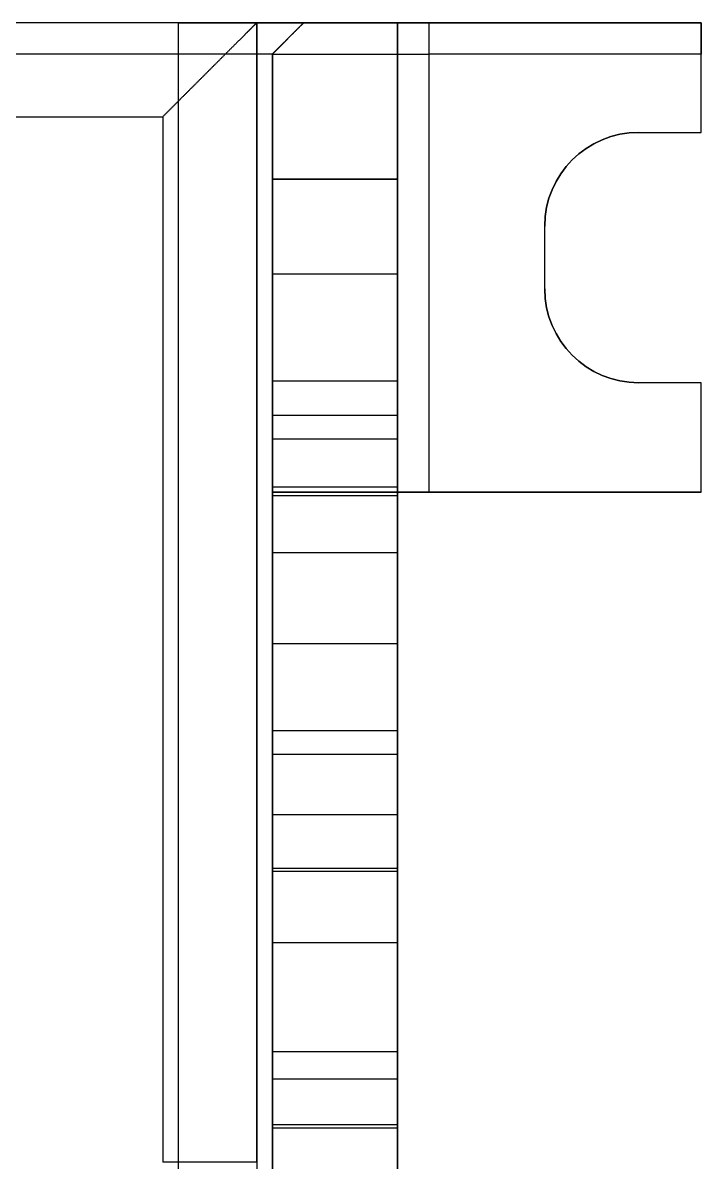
# Model space of a CAD drawing. Extents: x -4.83 to 4.83, y -5.56 to 3.84.
# Drawn here: x 2.663 to 4.83, y 0 to 3.64 of the extents above; entities that cross this region are included whole.
import ezdxf

# ---------------------------------------------------------------- set-up
doc = ezdxf.new("R2010")
doc.units = 0
doc.layers.get('0').update_dxf_attribs({"linetype": 'CONTINUOUS'})

# ---------------------------------------------------------------- blocks, each defined once
blk = doc.blocks.new('*U1')
at = {"color": 250, "extrusion": (0, -1e-16, -1)}
for p, q in [((3.41, 3.64), (2.3, 3.64)), ((3.41, 3.64), (3.41, -3.82)), ((3.41, 3.64, 1.62), (3.41, 0, 1.62)), ((3.86, 3.64, 1.62), (3.41, 3.64, 1.62)), ((3.86, 0, 1.62), (3.86, 3.64, 1.62))]:
    blk.add_line(p, q, dxfattribs=at)
at = {"color": 250, "extrusion": (0, 1, -1e-16)}
for p, q in [((3.41, 3.64), (2.3, 3.64)), ((3.41, 3.64, 3.18), (2.33, 3.64, 3.18)), ((3.41, 3.64, 3.18), (3.41, 3.64, 2.22)), ((3.41, 3.64, 2.22), (3.86, 3.64, 2.22)), ((3.86, 3.64, 1.62), (3.41, 3.64, 1.62)), ((3.41, 3.64, 1.62), (3.41, 3.64)), ((3.86, 3.64, 2.22), (3.86, 3.64, 1.62))]:
    blk.add_line(p, q, dxfattribs=at)
at = {"color": 250}
for p, q in [((3.41, 3.64, 3.18), (2.33, 3.64, 3.18)), ((3.41, 0, 2.22), (3.41, 3.64, 2.22)), ((3.41, 3.64, 2.22), (3.86, 3.64, 2.22)), ((3.41, 0, 3.18), (3.41, 3.64, 3.18)), ((3.86, 0, 2.22), (3.86, 3.64, 2.22)), ((2.33, 3.34, 3.48), (3.11, 3.34, 3.48)), ((2.33, 3.34, 3.48), (3.11, 3.34, 3.48)), ((3.11, 3.34, 3.48), (3.11, 0, 3.48)), ((3.11, 3.34, 3.48), (3.11, 0, 3.48))]:
    blk.add_line(p, q, dxfattribs=at)
at = {"color": 250, "extrusion": (1, 0, 0)}
for p, q in [((3.41, 3.64, 3.18), (3.41, 3.64, 2.22)), ((3.41, 0, 3.18), (3.41, 3.64, 3.18)), ((3.41, 0, 2.22), (3.41, 3.64, 2.22)), ((3.41, 3.64), (3.41, -3.82)), ((3.41, 3.64, 1.62), (3.41, 3.64)), ((3.41, 3.64, 1.62), (3.41, 0, 1.62)), ((3.86, 0, 2.22), (3.86, 3.64, 2.22)), ((3.86, 0, 1.62), (3.86, 3.64, 1.62)), ((3.86, 3.64, 2.22), (3.86, 3.64, 1.62))]:
    blk.add_line(p, q, dxfattribs=at)
at = {"color": 250}
blk.add_polyline3d([(3.41, 3.64, 3.18), (3.41, 3.64, 3.1822), (3.41, 3.64, 3.1845), (3.4099, 3.6399, 3.1867), (3.4099, 3.6399, 3.189), (3.4098, 3.6398, 3.1912), (3.4097, 3.6397, 3.1935), (3.4096, 3.6396, 3.1957), (3.4094, 3.6395, 3.1979), (3.4093, 3.6393, 3.2002), (3.4091, 3.6391, 3.2024), (3.4089, 3.639, 3.2046), (3.4087, 3.6388, 3.2069), (3.4085, 3.6385, 3.2091), (3.4083, 3.6383, 3.2113), (3.4081, 3.6381, 3.2135), (3.4078, 3.6378, 3.2157), (3.4075, 3.6375, 3.2179), (3.4072, 3.6372, 3.2201), (3.4069, 3.6369, 3.2223), (3.4066, 3.6366, 3.2245), (3.4062, 3.6363, 3.2267), (3.4059, 3.6359, 3.2289), (3.4055, 3.6355, 3.2311), (3.4051, 3.6351, 3.2332), (3.4047, 3.6347, 3.2354), (3.4043, 3.6343, 3.2376), (3.4039, 3.6339, 3.2397), (3.4034, 3.6334, 3.2419), (3.403, 3.633, 3.244), (3.4025, 3.6325, 3.2462), (3.402, 3.632, 3.2483), (3.4015, 3.6315, 3.2504), (3.401, 3.631, 3.2526), (3.4004, 3.6304, 3.2547), (3.3999, 3.6299, 3.2568), (3.3993, 3.6293, 3.2589), (3.3987, 3.6288, 3.261), (3.3981, 3.6282, 3.2631), (3.3975, 3.6275, 3.2652), (3.3969, 3.6269, 3.2672), (3.3963, 3.6263, 3.2693), (3.3956, 3.6257, 3.2713), (3.395, 3.625, 3.2734), (3.3943, 3.6243, 3.2754), (3.3936, 3.6236, 3.2775), (3.3929, 3.6229, 3.2795), (3.3922, 3.6222, 3.2815), (3.3915, 3.6215, 3.2835), (3.3908, 3.6208, 3.2855), (3.39, 3.62, 3.2875), (3.3893, 3.6193, 3.2895), (3.3885, 3.6185, 3.2915), (3.3877, 3.6177, 3.2934), (3.3869, 3.6169, 3.2954), (3.3861, 3.6161, 3.2973), (3.3853, 3.6153, 3.2992), (3.3844, 3.6144, 3.3011), (3.3836, 3.6136, 3.303), (3.3827, 3.6127, 3.3049), (3.3819, 3.6119, 3.3068), (3.381, 3.611, 3.3087), (3.3801, 3.6101, 3.3106), (3.3792, 3.6092, 3.3124), (3.3783, 3.6083, 3.3142), (3.3774, 3.6074, 3.3161), (3.3764, 3.6064, 3.3179), (3.3755, 3.6055, 3.3197), (3.3745, 3.6045, 3.3215), (3.3736, 3.6036, 3.3233), (3.3726, 3.6026, 3.3251), (3.3716, 3.6016, 3.3268), (3.3706, 3.6006, 3.3286), (3.3696, 3.5996, 3.3303), (3.3686, 3.5986, 3.3321), (3.3676, 3.5976, 3.3338), (3.3666, 3.5966, 3.3355), (3.3655, 3.5955, 3.3372), (3.3645, 3.5945, 3.3389), (3.3634, 3.5934, 3.3405), (3.3624, 3.5924, 3.3422), (3.3613, 3.5913, 3.3439), (3.3602, 3.5902, 3.3455), (3.3591, 3.5891, 3.3472), (3.358, 3.588, 3.3488), (3.3569, 3.5869, 3.3504), (3.3558, 3.5858, 3.352), (3.3547, 3.5847, 3.3536), (3.3536, 3.5836, 3.3552), (3.3524, 3.5824, 3.3567), (3.3513, 3.5813, 3.3583), (3.3501, 3.5801, 3.3598), (3.349, 3.579, 3.3614), (3.3478, 3.5778, 3.3629), (3.3466, 3.5766, 3.3644), (3.3455, 3.5755, 3.3659), (3.3443, 3.5743, 3.3674), (3.3431, 3.5731, 3.3689), (3.3419, 3.5719, 3.3704), (3.3407, 3.5707, 3.3718), (3.3395, 3.5695, 3.3733), (3.3382, 3.5682, 3.3747), (3.337, 3.567, 3.3761), (3.3358, 3.5658, 3.3776), (3.3345, 3.5645, 3.379), (3.3333, 3.5633, 3.3804), (3.332, 3.562, 3.3817), (3.3308, 3.5608, 3.3831), (3.3295, 3.5595, 3.3845), (3.3282, 3.5582, 3.3859), (3.327, 3.557, 3.3872), (3.3257, 3.5557, 3.3885), (3.3244, 3.5544, 3.3899), (3.3231, 3.5531, 3.3912), (3.3218, 3.5518, 3.3925), (3.3205, 3.5505, 3.3938), (3.3192, 3.5492, 3.395), (3.3179, 3.5479, 3.3963), (3.3166, 3.5466, 3.3976), (3.3152, 3.5452, 3.3988), (3.3139, 3.5439, 3.4), (3.3126, 3.5426, 3.4013), (3.3112, 3.5412, 3.4025), (3.3099, 3.5399, 3.4037), (3.3085, 3.5385, 3.4049), (3.3072, 3.5372, 3.4061), (3.3058, 3.5358, 3.4073), (3.3045, 3.5345, 3.4084), (3.3031, 3.5331, 3.4096), (3.3018, 3.5318, 3.4107), (3.3004, 3.5304, 3.4119), (3.299, 3.529, 3.413), (3.2976, 3.5276, 3.4141), (3.2962, 3.5262, 3.4152), (3.2949, 3.5249, 3.4163), (3.2935, 3.5235, 3.4174), (3.2921, 3.5221, 3.4184), (3.2907, 3.5207, 3.4195), (3.2893, 3.5193, 3.4206), (3.2879, 3.5179, 3.4216), (3.2865, 3.5165, 3.4226), (3.2851, 3.5151, 3.4237), (3.2836, 3.5136, 3.4247), (3.2822, 3.5122, 3.4257), (3.2808, 3.5108, 3.4267), (3.2794, 3.5094, 3.4277), (3.278, 3.508, 3.4287), (3.2765, 3.5065, 3.4296), (3.2751, 3.5051, 3.4306), (3.2736, 3.5036, 3.4315), (3.2722, 3.5022, 3.4325), (3.2708, 3.5008, 3.4334), (3.2693, 3.4993, 3.4343), (3.2679, 3.4979, 3.4352), (3.2664, 3.4964, 3.4361), (3.265, 3.495, 3.437), (3.2635, 3.4935, 3.4379), (3.262, 3.492, 3.4388), (3.2606, 3.4906, 3.4396), (3.2591, 3.4891, 3.4405), (3.2576, 3.4876, 3.4413), (3.2562, 3.4862, 3.4421), (3.2547, 3.4847, 3.443), (3.2532, 3.4832, 3.4438), (3.2517, 3.4817, 3.4446), (3.2503, 3.4803, 3.4454), (3.2488, 3.4788, 3.4462), (3.2473, 3.4773, 3.4469), (3.2458, 3.4758, 3.4477), (3.2443, 3.4743, 3.4485), (3.2428, 3.4728, 3.4492), (3.2413, 3.4713, 3.4499), (3.2398, 3.4698, 3.4507), (3.2383, 3.4683, 3.4514), (3.2368, 3.4668, 3.4521), (3.2353, 3.4653, 3.4528), (3.2338, 3.4638, 3.4535), (3.2323, 3.4623, 3.4542), (3.2308, 3.4607, 3.4548), (3.2292, 3.4592, 3.4555), (3.2277, 3.4577, 3.4562), (3.2262, 3.4562, 3.4568), (3.2247, 3.4547, 3.4574), (3.2231, 3.4531, 3.4581), (3.2216, 3.4516, 3.4587), (3.2201, 3.4501, 3.4593), (3.2186, 3.4486, 3.4599), (3.217, 3.447, 3.4605), (3.2155, 3.4455, 3.4611), (3.214, 3.444, 3.4616), (3.2124, 3.4424, 3.4622), (3.2109, 3.4409, 3.4628), (3.2093, 3.4393, 3.4633), (3.2078, 3.4378, 3.4638), (3.2062, 3.4362, 3.4644), (3.2047, 3.4347, 3.4649), (3.2031, 3.4331, 3.4654), (3.2016, 3.4316, 3.4659), (3.2001, 3.43, 3.4664), (3.1985, 3.4285, 3.4669), (3.1969, 3.4269, 3.4673), (3.1954, 3.4254, 3.4678), (3.1938, 3.4238, 3.4682), (3.1923, 3.4223, 3.4687), (3.1907, 3.4207, 3.4691), (3.1891, 3.4191, 3.4696), (3.1876, 3.4176, 3.47), (3.186, 3.416, 3.4704), (3.1844, 3.4144, 3.4708), (3.1829, 3.4129, 3.4712), (3.1813, 3.4113, 3.4716), (3.1797, 3.4097, 3.4719), (3.1782, 3.4082, 3.4723), (3.1766, 3.4066, 3.4727), (3.175, 3.405, 3.473), (3.1734, 3.4034, 3.4734), (3.1719, 3.4019, 3.4737), (3.1703, 3.4003, 3.474), (3.1687, 3.3987, 3.4743), (3.1671, 3.3971, 3.4746), (3.1656, 3.3956, 3.4749), (3.164, 3.394, 3.4752), (3.1624, 3.3924, 3.4755), (3.1608, 3.3908, 3.4758), (3.1592, 3.3892, 3.476), (3.1576, 3.3876, 3.4763), (3.1561, 3.3861, 3.4765), (3.1545, 3.3845, 3.4768), (3.1529, 3.3829, 3.477), (3.1513, 3.3813, 3.4772), (3.1497, 3.3797, 3.4774), (3.1481, 3.3781, 3.4776), (3.1466, 3.3765, 3.4778), (3.145, 3.375, 3.478), (3.1434, 3.3734, 3.4782), (3.1418, 3.3718, 3.4784), (3.1402, 3.3702, 3.4785), (3.1386, 3.3686, 3.4787), (3.137, 3.367, 3.4788), (3.1354, 3.3654, 3.479), (3.1338, 3.3638, 3.4791), (3.1323, 3.3622, 3.4792), (3.1307, 3.3607, 3.4793), (3.1291, 3.3591, 3.4794), (3.1275, 3.3575, 3.4795), (3.1259, 3.3559, 3.4796), (3.1243, 3.3543, 3.4797), (3.1227, 3.3527, 3.4797), (3.1211, 3.3511, 3.4798), (3.1195, 3.3495, 3.4798), (3.1179, 3.3479, 3.4799), (3.1164, 3.3464, 3.4799), (3.1148, 3.3448, 3.48), (3.1132, 3.3432, 3.48), (3.1116, 3.3416, 3.48), (3.11, 3.34, 3.48)], dxfattribs=at)
blk.add_polyline3d([(3.41, 3.64, 3.18), (3.41, 3.64, 3.1822), (3.41, 3.64, 3.1845), (3.4099, 3.6399, 3.1867), (3.4099, 3.6399, 3.189), (3.4098, 3.6398, 3.1912), (3.4097, 3.6397, 3.1935), (3.4096, 3.6396, 3.1957), (3.4094, 3.6395, 3.1979), (3.4093, 3.6393, 3.2002), (3.4091, 3.6391, 3.2024), (3.4089, 3.639, 3.2046), (3.4087, 3.6388, 3.2069), (3.4085, 3.6385, 3.2091), (3.4083, 3.6383, 3.2113), (3.4081, 3.6381, 3.2135), (3.4078, 3.6378, 3.2157), (3.4075, 3.6375, 3.2179), (3.4072, 3.6372, 3.2201), (3.4069, 3.6369, 3.2223), (3.4066, 3.6366, 3.2245), (3.4062, 3.6363, 3.2267), (3.4059, 3.6359, 3.2289), (3.4055, 3.6355, 3.2311), (3.4051, 3.6351, 3.2332), (3.4047, 3.6347, 3.2354), (3.4043, 3.6343, 3.2376), (3.4039, 3.6339, 3.2397), (3.4034, 3.6334, 3.2419), (3.403, 3.633, 3.244), (3.4025, 3.6325, 3.2462), (3.402, 3.632, 3.2483), (3.4015, 3.6315, 3.2504), (3.401, 3.631, 3.2526), (3.4004, 3.6304, 3.2547), (3.3999, 3.6299, 3.2568), (3.3993, 3.6293, 3.2589), (3.3987, 3.6288, 3.261), (3.3981, 3.6282, 3.2631), (3.3975, 3.6275, 3.2652), (3.3969, 3.6269, 3.2672), (3.3963, 3.6263, 3.2693), (3.3956, 3.6257, 3.2713), (3.395, 3.625, 3.2734), (3.3943, 3.6243, 3.2754), (3.3936, 3.6236, 3.2775), (3.3929, 3.6229, 3.2795), (3.3922, 3.6222, 3.2815), (3.3915, 3.6215, 3.2835), (3.3908, 3.6208, 3.2855), (3.39, 3.62, 3.2875), (3.3893, 3.6193, 3.2895), (3.3885, 3.6185, 3.2915), (3.3877, 3.6177, 3.2934), (3.3869, 3.6169, 3.2954), (3.3861, 3.6161, 3.2973), (3.3853, 3.6153, 3.2992), (3.3844, 3.6144, 3.3011), (3.3836, 3.6136, 3.303), (3.3827, 3.6127, 3.3049), (3.3819, 3.6119, 3.3068), (3.381, 3.611, 3.3087), (3.3801, 3.6101, 3.3106), (3.3792, 3.6092, 3.3124), (3.3783, 3.6083, 3.3142), (3.3774, 3.6074, 3.3161), (3.3764, 3.6064, 3.3179), (3.3755, 3.6055, 3.3197), (3.3745, 3.6045, 3.3215), (3.3736, 3.6036, 3.3233), (3.3726, 3.6026, 3.3251), (3.3716, 3.6016, 3.3268), (3.3706, 3.6006, 3.3286), (3.3696, 3.5996, 3.3303), (3.3686, 3.5986, 3.3321), (3.3676, 3.5976, 3.3338), (3.3666, 3.5966, 3.3355), (3.3655, 3.5955, 3.3372), (3.3645, 3.5945, 3.3389), (3.3634, 3.5934, 3.3405), (3.3624, 3.5924, 3.3422), (3.3613, 3.5913, 3.3439), (3.3602, 3.5902, 3.3455), (3.3591, 3.5891, 3.3472), (3.358, 3.588, 3.3488), (3.3569, 3.5869, 3.3504), (3.3558, 3.5858, 3.352), (3.3547, 3.5847, 3.3536), (3.3536, 3.5836, 3.3552), (3.3524, 3.5824, 3.3567), (3.3513, 3.5813, 3.3583), (3.3501, 3.5801, 3.3598), (3.349, 3.579, 3.3614), (3.3478, 3.5778, 3.3629), (3.3466, 3.5766, 3.3644), (3.3455, 3.5755, 3.3659), (3.3443, 3.5743, 3.3674), (3.3431, 3.5731, 3.3689), (3.3419, 3.5719, 3.3704), (3.3407, 3.5707, 3.3718), (3.3395, 3.5695, 3.3733), (3.3382, 3.5682, 3.3747), (3.337, 3.567, 3.3761), (3.3358, 3.5658, 3.3776), (3.3345, 3.5645, 3.379), (3.3333, 3.5633, 3.3804), (3.332, 3.562, 3.3817), (3.3308, 3.5608, 3.3831), (3.3295, 3.5595, 3.3845), (3.3282, 3.5582, 3.3859), (3.327, 3.557, 3.3872), (3.3257, 3.5557, 3.3885), (3.3244, 3.5544, 3.3899), (3.3231, 3.5531, 3.3912), (3.3218, 3.5518, 3.3925), (3.3205, 3.5505, 3.3938), (3.3192, 3.5492, 3.395), (3.3179, 3.5479, 3.3963), (3.3166, 3.5466, 3.3976), (3.3152, 3.5452, 3.3988), (3.3139, 3.5439, 3.4), (3.3126, 3.5426, 3.4013), (3.3112, 3.5412, 3.4025), (3.3099, 3.5399, 3.4037), (3.3085, 3.5385, 3.4049), (3.3072, 3.5372, 3.4061), (3.3058, 3.5358, 3.4073), (3.3045, 3.5345, 3.4084), (3.3031, 3.5331, 3.4096), (3.3018, 3.5318, 3.4107), (3.3004, 3.5304, 3.4119), (3.299, 3.529, 3.413), (3.2976, 3.5276, 3.4141), (3.2962, 3.5262, 3.4152), (3.2949, 3.5249, 3.4163), (3.2935, 3.5235, 3.4174), (3.2921, 3.5221, 3.4184), (3.2907, 3.5207, 3.4195), (3.2893, 3.5193, 3.4206), (3.2879, 3.5179, 3.4216), (3.2865, 3.5165, 3.4226), (3.2851, 3.5151, 3.4237), (3.2836, 3.5136, 3.4247), (3.2822, 3.5122, 3.4257), (3.2808, 3.5108, 3.4267), (3.2794, 3.5094, 3.4277), (3.278, 3.508, 3.4287), (3.2765, 3.5065, 3.4296), (3.2751, 3.5051, 3.4306), (3.2736, 3.5036, 3.4315), (3.2722, 3.5022, 3.4325), (3.2708, 3.5008, 3.4334), (3.2693, 3.4993, 3.4343), (3.2679, 3.4979, 3.4352), (3.2664, 3.4964, 3.4361), (3.265, 3.495, 3.437), (3.2635, 3.4935, 3.4379), (3.262, 3.492, 3.4388), (3.2606, 3.4906, 3.4396), (3.2591, 3.4891, 3.4405), (3.2576, 3.4876, 3.4413), (3.2562, 3.4862, 3.4421), (3.2547, 3.4847, 3.443), (3.2532, 3.4832, 3.4438), (3.2517, 3.4817, 3.4446), (3.2503, 3.4803, 3.4454), (3.2488, 3.4788, 3.4462), (3.2473, 3.4773, 3.4469), (3.2458, 3.4758, 3.4477), (3.2443, 3.4743, 3.4485), (3.2428, 3.4728, 3.4492), (3.2413, 3.4713, 3.4499), (3.2398, 3.4698, 3.4507), (3.2383, 3.4683, 3.4514), (3.2368, 3.4668, 3.4521), (3.2353, 3.4653, 3.4528), (3.2338, 3.4638, 3.4535), (3.2323, 3.4623, 3.4542), (3.2308, 3.4607, 3.4548), (3.2292, 3.4592, 3.4555), (3.2277, 3.4577, 3.4562), (3.2262, 3.4562, 3.4568), (3.2247, 3.4547, 3.4574), (3.2231, 3.4531, 3.4581), (3.2216, 3.4516, 3.4587), (3.2201, 3.4501, 3.4593), (3.2186, 3.4486, 3.4599), (3.217, 3.447, 3.4605), (3.2155, 3.4455, 3.4611), (3.214, 3.444, 3.4616), (3.2124, 3.4424, 3.4622), (3.2109, 3.4409, 3.4628), (3.2093, 3.4393, 3.4633), (3.2078, 3.4378, 3.4638), (3.2062, 3.4362, 3.4644), (3.2047, 3.4347, 3.4649), (3.2031, 3.4331, 3.4654), (3.2016, 3.4316, 3.4659), (3.2001, 3.43, 3.4664), (3.1985, 3.4285, 3.4669), (3.1969, 3.4269, 3.4673), (3.1954, 3.4254, 3.4678), (3.1938, 3.4238, 3.4682), (3.1923, 3.4223, 3.4687), (3.1907, 3.4207, 3.4691), (3.1891, 3.4191, 3.4696), (3.1876, 3.4176, 3.47), (3.186, 3.416, 3.4704), (3.1844, 3.4144, 3.4708), (3.1829, 3.4129, 3.4712), (3.1813, 3.4113, 3.4716), (3.1797, 3.4097, 3.4719), (3.1782, 3.4082, 3.4723), (3.1766, 3.4066, 3.4727), (3.175, 3.405, 3.473), (3.1734, 3.4034, 3.4734), (3.1719, 3.4019, 3.4737), (3.1703, 3.4003, 3.474), (3.1687, 3.3987, 3.4743), (3.1671, 3.3971, 3.4746), (3.1656, 3.3956, 3.4749), (3.164, 3.394, 3.4752), (3.1624, 3.3924, 3.4755), (3.1608, 3.3908, 3.4758), (3.1592, 3.3892, 3.476), (3.1576, 3.3876, 3.4763), (3.1561, 3.3861, 3.4765), (3.1545, 3.3845, 3.4768), (3.1529, 3.3829, 3.477), (3.1513, 3.3813, 3.4772), (3.1497, 3.3797, 3.4774), (3.1481, 3.3781, 3.4776), (3.1466, 3.3765, 3.4778), (3.145, 3.375, 3.478), (3.1434, 3.3734, 3.4782), (3.1418, 3.3718, 3.4784), (3.1402, 3.3702, 3.4785), (3.1386, 3.3686, 3.4787), (3.137, 3.367, 3.4788), (3.1354, 3.3654, 3.479), (3.1338, 3.3638, 3.4791), (3.1323, 3.3622, 3.4792), (3.1307, 3.3607, 3.4793), (3.1291, 3.3591, 3.4794), (3.1275, 3.3575, 3.4795), (3.1259, 3.3559, 3.4796), (3.1243, 3.3543, 3.4797), (3.1227, 3.3527, 3.4797), (3.1211, 3.3511, 3.4798), (3.1195, 3.3495, 3.4798), (3.1179, 3.3479, 3.4799), (3.1164, 3.3464, 3.4799), (3.1148, 3.3448, 3.48), (3.1132, 3.3432, 3.48), (3.1116, 3.3416, 3.48), (3.11, 3.34, 3.48)], dxfattribs=at)
at = {"color": 250, "extrusion": (0, -1, 1e-16)}
blk.add_arc((3.11, 3.18), 0.3, 360, 90, dxfattribs=at)
blk.add_arc((3.11, 3.18), 0.3, 360, 90, dxfattribs=at)
blk = doc.blocks.new('*U3')
at = {"color": 255}
for p, q in [((3.46, 3.54, 3.2), (3.56, 3.64, 3.2)), ((3.16, 3.64, 3.9), (2.4, 3.64, 3.9)), ((3.16, -5.56, 3.9), (3.16, 3.64, 3.9)), ((3.16, 3.54, 3.5), (3.16, 3.64, 3.6)), ((3.16, -5.56, 3.9), (3.16, 3.64, 3.9)), ((3.56, 3.64, 0.44), (3.46, 3.54, 0.44)), ((3.56, 3.64, 2.75), (3.86, 3.64, 2.75)), ((3.86, 3.64, 1.12), (3.56, 3.64, 1.12)), ((3.86, -5.56, 3.2), (3.86, 3.64, 3.2)), ((3.86, 2.14, 0.44), (3.86, 3.64, 0.44)), ((3.96, 3.64, 0.04), (3.96, 3.54, -0.06)), ((3.96, 3.64, 0.34), (3.96, 2.14, 0.34)), ((3.96, 3.64, 0.34), (4.83, 3.64, 0.34)), ((3.96, 3.64, 0.34), (3.96, 2.14, 0.34)), ((4.83, 3.29, 0.34), (4.83, 3.64, 0.34)), ((3.16, -5.46, 3.5), (3.16, 3.54, 3.5)), ((3.46, -5.46, 3.2), (3.46, 3.54, 3.2)), ((3.46, 2.14, 0.44), (3.46, 3.54, 0.44)), ((3.96, 3.54, -0.06), (3.96, 2.14, -0.06)), ((4.63, 3.29, 0.34), (4.83, 3.29, 0.34)), ((4.63, 3.29, -0.06), (4.63, 3.29, 0.34)), ((3.86, 3.14, 2.25), (3.46, 3.14, 2.25)), ((3.46, 3.14, 1.62), (3.86, 3.14, 1.62)), ((3.46, 3.14, 1.62), (3.46, 0.12, 1.62)), ((3.46, 3.14, 1.62), (3.86, 3.14, 1.62)), ((3.86, 3.14, 1.62), (3.86, 0.12, 1.62)), ((4.33, 2.79, 0.34), (4.33, 2.99, 0.34)), ((4.33, 2.99, -0.06), (4.33, 2.99, 0.34)), ((3.46, 2.8381, 2.25), (3.86, 2.8381, 2.25)), ((4.33, 2.79, -0.06), (4.33, 2.79, 0.34)), ((3.46, 2.496, 2.1897), (3.86, 2.496, 2.1897)), ((4.83, 2.49, 0.34), (4.63, 2.49, 0.34)), ((4.63, 2.49, -0.06), (4.63, 2.49, 0.34)), ((4.83, 2.14, 0.34), (4.83, 2.49, 0.34)), ((3.46, 2.3867, 2.1499), (3.86, 2.3867, 2.1499)), ((3.86, 2.3098, 2.1254), (3.46, 2.3098, 2.1254)), ((3.86, 2.3098, 2.1254), (3.46, 2.3098, 2.1254)), ((3.46, 2.1572, 2.3987), (3.86, 2.1572, 2.3987)), ((3.86, 2.14, 0.44), (3.46, 2.14, 0.44)), ((3.86, 2.129, 2.3213), (3.46, 2.129, 2.3213)), ((3.96, 2.14, 0.34), (4.83, 2.14, 0.34)), ((3.46, 1.9475, 2.5833), (3.86, 1.9475, 2.5833)), ((3.46, 1.6571, 0.5309), (3.86, 1.6571, 0.5309)), ((3.46, 1.6571, 0.5309), (3.86, 1.6571, 0.5309)), ((3.86, 1.3777, 0.34), (3.46, 1.3777, 0.34)), ((3.46, 1.3032, 2.2509), (3.86, 1.3032, 2.2509)), ((3.86, 1.1098, 2.1754), (3.46, 1.1098, 2.1754)), ((3.86, 1.1098, 2.1754), (3.46, 1.1098, 2.1754)), ((3.46, 0.939, 2.3987), (3.86, 0.939, 2.3987)), ((3.86, 0.929, 2.3713), (3.46, 0.929, 2.3713)), ((3.46, 0.7016, 2.5649), (3.86, 0.7016, 2.5649)), ((3.46, 0.3537, 2.273), (3.86, 0.3537, 2.273)), ((3.86, 0.2652, 2.2381), (3.46, 0.2652, 2.2381)), ((3.46, 0.12, 1.62), (3.86, 0.12, 1.62)), ((3.46, 0.12, 1.62), (3.86, 0.12, 1.62)), ((3.46, 0.1095, 2.2299), (3.86, 0.1095, 2.2299))]:
    blk.add_line(p, q, dxfattribs=at)
at = {"color": 255, "extrusion": (-0.707107, 0.707107, 0)}
for p, q in [((3.46, 3.54, 3.2), (3.56, 3.64, 3.2)), ((3.56, 3.64, 3.2), (3.56, 3.64, 2.75)), ((3.56, 3.64, 0.44), (3.46, 3.54, 0.44)), ((3.56, 3.64, 1.12), (3.56, 3.64, 0.44)), ((3.46, 3.54, 2.45), (3.46, 3.54, 3.2)), ((3.46, 3.54, 0.44), (3.46, 3.54, 1.42))]:
    blk.add_line(p, q, dxfattribs=at)
at = {"color": 255, "extrusion": (0, 1, -1e-16)}
for p, q in [((3.56, 3.64, 3.2), (3.56, 3.64, 2.75)), ((3.16, 3.64, 3.6), (2.4, 3.64, 3.6)), ((3.16, 3.64, 3.9), (2.4, 3.64, 3.9)), ((3.56, 3.64, 2.75), (3.86, 3.64, 2.75)), ((3.56, 3.64, 1.12), (3.56, 3.64, 0.44)), ((3.86, 3.64, 1.12), (3.56, 3.64, 1.12)), ((3.86, 3.64, 2.75), (3.86, 3.64, 3.2)), ((3.86, 3.64, 0.44), (3.86, 3.64, 1.12)), ((3.96, 3.64, 0.34), (4.83, 3.64, 0.34)), ((4.83, 3.64, 0.04), (3.96, 3.64, 0.04)), ((4.83, 3.64, 0.34), (4.83, 3.64, 0.04)), ((4.83, 2.49, -0.06), (4.63, 2.49, -0.06)), ((4.63, 2.49, -0.06), (4.63, 2.49, 0.34)), ((4.83, 2.49, 0.34), (4.63, 2.49, 0.34)), ((4.83, 2.49, 0.34), (4.83, 2.49, -0.06))]:
    blk.add_line(p, q, dxfattribs=at)
at = {"color": 255, "extrusion": (0, 0.707107, -0.707107)}
for p, q in [((3.16, 3.64, 3.6), (2.4, 3.64, 3.6)), ((3.16, 3.54, 3.5), (3.16, 3.64, 3.6)), ((3.96, 3.64, 0.04), (3.96, 3.54, -0.06)), ((4.83, 3.64, 0.04), (3.96, 3.64, 0.04)), ((4.83, 3.64, 0.04), (4.83, 3.54, -0.06)), ((3.16, 3.54, 3.5), (2.4, 3.54, 3.5)), ((4.83, 3.54, -0.06), (3.96, 3.54, -0.06))]:
    blk.add_line(p, q, dxfattribs=at)
at = {"color": 255, "extrusion": (1, 0, 0)}
for p, q in [((3.86, 2.14, 0.44), (3.86, 3.64, 0.44)), ((3.86, 3.64, 0.44), (3.86, 3.64, 1.12)), ((3.86, 3.64, 2.75), (3.86, 3.64, 3.2)), ((3.86, -5.56, 3.2), (3.86, 3.64, 3.2)), ((4.83, 3.64, 0.34), (4.83, 3.64, 0.04)), ((4.83, 3.29, 0.34), (4.83, 3.64, 0.34)), ((4.83, 3.64, 0.04), (4.83, 3.54, -0.06)), ((4.83, 3.29, -0.06), (4.83, 3.54, -0.06)), ((4.83, 3.29, -0.06), (4.83, 3.29, 0.34)), ((3.86, 3.14, 1.62), (3.86, 0.12, 1.62)), ((3.86, 2.8381, 2.25), (3.86, 3.14, 2.25)), ((4.33, 2.79, -0.06), (4.33, 2.99, -0.06)), ((4.33, 2.99, -0.06), (4.33, 2.99, 0.34)), ((4.33, 2.79, 0.34), (4.33, 2.99, 0.34)), ((4.33, 2.79, -0.06), (4.33, 2.79, 0.34)), ((3.86, 2.3867, 2.1499), (3.86, 2.496, 2.1897)), ((4.83, 2.14, -0.06), (4.83, 2.49, -0.06)), ((4.83, 2.49, 0.34), (4.83, 2.49, -0.06)), ((4.83, 2.14, 0.34), (4.83, 2.49, 0.34)), ((3.86, 2.1572, 2.3987), (3.86, 2.129, 2.3213)), ((4.83, 2.14, 0.34), (4.83, 2.14, -0.06)), ((3.86, 1.3032, 2.2509), (3.86, 1.9475, 2.5833)), ((3.86, 1.3777, 0.34), (3.86, -1.0777, 0.34)), ((3.86, 0.939, 2.3987), (3.86, 0.929, 2.3713)), ((3.86, 0.3537, 2.273), (3.86, 0.7016, 2.5649)), ((3.86, 0.1095, 2.2299), (3.86, 0.2652, 2.2381))]:
    blk.add_line(p, q, dxfattribs=at)
at = {"color": 255, "extrusion": (0, -1e-16, -1)}
for p, q in [((3.16, 3.54, 3.5), (2.4, 3.54, 3.5)), ((3.16, -5.46, 3.5), (3.16, 3.54, 3.5)), ((3.96, 3.54, -0.06), (3.96, 2.14, -0.06)), ((4.83, 3.54, -0.06), (3.96, 3.54, -0.06)), ((4.83, 3.29, -0.06), (4.83, 3.54, -0.06)), ((4.63, 3.29, -0.06), (4.83, 3.29, -0.06)), ((3.46, 2.8381, 2.25), (3.46, 3.14, 2.25)), ((3.86, 3.14, 2.25), (3.46, 3.14, 2.25)), ((3.86, 2.8381, 2.25), (3.86, 3.14, 2.25)), ((4.33, 2.79, -0.06), (4.33, 2.99, -0.06)), ((3.46, 2.8381, 2.25), (3.86, 2.8381, 2.25)), ((4.83, 2.49, -0.06), (4.63, 2.49, -0.06)), ((4.83, 2.14, -0.06), (4.83, 2.49, -0.06)), ((4.83, 2.14, -0.06), (3.96, 2.14, -0.06)), ((3.46, -1.0777, 0.34), (3.46, 1.3777, 0.34)), ((3.86, 1.3777, 0.34), (3.46, 1.3777, 0.34)), ((3.86, 1.3777, 0.34), (3.86, -1.0777, 0.34))]:
    blk.add_line(p, q, dxfattribs=at)
at = {"color": 255, "extrusion": (-1, 0, 0)}
for p, q in [((3.46, 3.54, 0.44), (3.46, 3.54, 1.42)), ((3.46, 2.14, 0.44), (3.46, 3.54, 0.44)), ((3.46, -5.46, 3.2), (3.46, 3.54, 3.2)), ((3.46, 3.54, 2.45), (3.46, 3.54, 3.2)), ((3.46, 2.8381, 2.25), (3.46, 3.14, 2.25)), ((3.46, 3.14, 1.62), (3.46, 0.12, 1.62)), ((3.46, 2.3867, 2.1499), (3.46, 2.496, 2.1897)), ((3.46, 2.1572, 2.3987), (3.46, 2.129, 2.3213)), ((3.46, 1.3032, 2.2509), (3.46, 1.9475, 2.5833)), ((3.46, -1.0777, 0.34), (3.46, 1.3777, 0.34)), ((3.46, 0.939, 2.3987), (3.46, 0.929, 2.3713)), ((3.46, 0.3537, 2.273), (3.46, 0.7016, 2.5649)), ((3.46, 0.1095, 2.2299), (3.46, 0.2652, 2.2381))]:
    blk.add_line(p, q, dxfattribs=at)
at = {"color": 255, "extrusion": (0, -1, 1e-16)}
for p, q in [((4.63, 3.29, 0.34), (4.83, 3.29, 0.34)), ((4.63, 3.29, -0.06), (4.63, 3.29, 0.34)), ((4.63, 3.29, -0.06), (4.83, 3.29, -0.06)), ((4.83, 3.29, -0.06), (4.83, 3.29, 0.34)), ((3.86, 2.14, 0.44), (3.46, 2.14, 0.44)), ((3.96, 2.14, 0.34), (4.83, 2.14, 0.34)), ((4.83, 2.14, -0.06), (3.96, 2.14, -0.06)), ((4.83, 2.14, 0.34), (4.83, 2.14, -0.06))]:
    blk.add_line(p, q, dxfattribs=at)
at = {"color": 255, "extrusion": (0, 0.34202, -0.939693)}
for p, q in [((3.46, 2.3867, 2.1499), (3.46, 2.496, 2.1897)), ((3.46, 2.496, 2.1897), (3.86, 2.496, 2.1897)), ((3.86, 2.3867, 2.1499), (3.86, 2.496, 2.1897)), ((3.46, 2.3867, 2.1499), (3.86, 2.3867, 2.1499))]:
    blk.add_line(p, q, dxfattribs=at)
at = {"color": 255, "extrusion": (0, -0.939693, 0.34202)}
for p, q in [((3.46, 2.1572, 2.3987), (3.46, 2.129, 2.3213)), ((3.46, 2.1572, 2.3987), (3.86, 2.1572, 2.3987)), ((3.86, 2.1572, 2.3987), (3.86, 2.129, 2.3213)), ((3.86, 2.129, 2.3213), (3.46, 2.129, 2.3213)), ((3.46, 0.939, 2.3987), (3.46, 0.929, 2.3713)), ((3.46, 0.939, 2.3987), (3.86, 0.939, 2.3987)), ((3.86, 0.929, 2.3713), (3.46, 0.929, 2.3713)), ((3.86, 0.939, 2.3987), (3.86, 0.929, 2.3713))]:
    blk.add_line(p, q, dxfattribs=at)
at = {"color": 255, "extrusion": (0, 0.458501, -0.888694)}
for p, q in [((3.46, 1.3032, 2.2509), (3.46, 1.9475, 2.5833)), ((3.46, 1.9475, 2.5833), (3.86, 1.9475, 2.5833)), ((3.86, 1.3032, 2.2509), (3.86, 1.9475, 2.5833)), ((3.46, 1.3032, 2.2509), (3.86, 1.3032, 2.2509))]:
    blk.add_line(p, q, dxfattribs=at)
at = {"color": 255, "extrusion": (0, 0.642788, -0.766044)}
for p, q in [((3.46, 0.3537, 2.273), (3.46, 0.7016, 2.5649)), ((3.46, 0.7016, 2.5649), (3.86, 0.7016, 2.5649)), ((3.86, 0.3537, 2.273), (3.86, 0.7016, 2.5649)), ((3.46, 0.3537, 2.273), (3.86, 0.3537, 2.273))]:
    blk.add_line(p, q, dxfattribs=at)
at = {"color": 255, "extrusion": (0, 0.052336, -0.99863)}
for p, q in [((3.86, 0.2652, 2.2381), (3.46, 0.2652, 2.2381)), ((3.46, 0.1095, 2.2299), (3.46, 0.2652, 2.2381)), ((3.86, 0.1095, 2.2299), (3.86, 0.2652, 2.2381)), ((3.46, 0.1095, 2.2299), (3.86, 0.1095, 2.2299))]:
    blk.add_line(p, q, dxfattribs=at)
at = {"color": 255}
for points in [[(3.46, 3.54, 2.45), (3.4615, 3.5415, 2.452), (3.463, 3.543, 2.454), (3.4644, 3.5444, 2.456), (3.4659, 3.5459, 2.458), (3.4674, 3.5474, 2.4601), (3.4688, 3.5488, 2.4621), (3.4702, 3.5502, 2.4642), (3.4717, 3.5517, 2.4662), (3.4731, 3.5531, 2.4683), (3.4745, 3.5545, 2.4704), (3.4759, 3.5559, 2.4724), (3.4773, 3.5573, 2.4745), (3.4787, 3.5587, 2.4766), (3.48, 3.56, 2.4787), (3.4814, 3.5614, 2.4809), (3.4827, 3.5627, 2.483), (3.4841, 3.5641, 2.4851), (3.4854, 3.5654, 2.4873), (3.4867, 3.5667, 2.4894), (3.488, 3.568, 2.4916), (3.4893, 3.5693, 2.4937), (3.4906, 3.5706, 2.4959), (3.4919, 3.5719, 2.4981), (3.4932, 3.5732, 2.5003), (3.4944, 3.5744, 2.5025), (3.4957, 3.5757, 2.5047), (3.4969, 3.5769, 2.5069), (3.4981, 3.5781, 2.5091), (3.4994, 3.5794, 2.5113), (3.5006, 3.5806, 2.5136), (3.5018, 3.5818, 2.5158), (3.5029, 3.5829, 2.518), (3.5041, 3.5841, 2.5203), (3.5053, 3.5853, 2.5226), (3.5064, 3.5864, 2.5248), (3.5076, 3.5876, 2.5271), (3.5087, 3.5887, 2.5294), (3.5098, 3.5898, 2.5317), (3.5109, 3.5909, 2.5339), (3.512, 3.592, 2.5362), (3.5131, 3.5931, 2.5386), (3.5142, 3.5942, 2.5409), (3.5152, 3.5952, 2.5432), (3.5163, 3.5963, 2.5455), (3.5173, 3.5973, 2.5478), (3.5183, 3.5983, 2.5502), (3.5194, 3.5993, 2.5525), (3.5204, 3.6004, 2.5549), (3.5213, 3.6013, 2.5572), (3.5223, 3.6023, 2.5596), (3.5233, 3.6033, 2.5619), (3.5242, 3.6042, 2.5643), (3.5252, 3.6052, 2.5667), (3.5261, 3.6061, 2.569), (3.527, 3.607, 2.5714), (3.5279, 3.6079, 2.5738), (3.5288, 3.6088, 2.5762), (3.5297, 3.6097, 2.5786), (3.5306, 3.6106, 2.581), (3.5314, 3.6114, 2.5834), (3.5323, 3.6123, 2.5858), (3.5331, 3.6131, 2.5882), (3.5339, 3.6139, 2.5907), (3.5347, 3.6147, 2.5931), (3.5355, 3.6155, 2.5955), (3.5363, 3.6163, 2.598), (3.5371, 3.6171, 2.6004), (3.5379, 3.6178, 2.6028), (3.5386, 3.6186, 2.6053), (3.5393, 3.6193, 2.6077), (3.54, 3.62, 2.6102), (3.5408, 3.6208, 2.6126), (3.5415, 3.6215, 2.6151), (3.5421, 3.6221, 2.6176), (3.5428, 3.6228, 2.62), (3.5435, 3.6235, 2.6225), (3.5441, 3.6241, 2.625), (3.5447, 3.6247, 2.6274), (3.5454, 3.6254, 2.6299), (3.546, 3.626, 2.6324), (3.5466, 3.6266, 2.6349), (3.5471, 3.6271, 2.6373), (3.5477, 3.6277, 2.6398), (3.5483, 3.6283, 2.6423), (3.5488, 3.6288, 2.6448), (3.5493, 3.6293, 2.6473), (3.5499, 3.6299, 2.6498), (3.5504, 3.6304, 2.6523), (3.5509, 3.6309, 2.6548), (3.5513, 3.6313, 2.6573), (3.5518, 3.6318, 2.6598), (3.5522, 3.6322, 2.6623), (3.5527, 3.6327, 2.6648), (3.5531, 3.6331, 2.6673), (3.5535, 3.6335, 2.6698), (3.5539, 3.6339, 2.6723), (3.5543, 3.6343, 2.6748), (3.5547, 3.6347, 2.6773), (3.5551, 3.6351, 2.6798), (3.5554, 3.6354, 2.6823), (3.5557, 3.6357, 2.6848), (3.5561, 3.6361, 2.6874), (3.5564, 3.6364, 2.6899), (3.5567, 3.6367, 2.6924), (3.557, 3.637, 2.6949), (3.5572, 3.6372, 2.6974), (3.5575, 3.6375, 2.6999), (3.5577, 3.6377, 2.7024), (3.558, 3.638, 2.7049), (3.5582, 3.6382, 2.7075), (3.5584, 3.6384, 2.71), (3.5586, 3.6386, 2.7125), (3.5588, 3.6388, 2.715), (3.5589, 3.6389, 2.7175), (3.5591, 3.6391, 2.72), (3.5592, 3.6392, 2.7225), (3.5594, 3.6394, 2.725), (3.5595, 3.6395, 2.7275), (3.5596, 3.6396, 2.73), (3.5597, 3.6397, 2.7325), (3.5598, 3.6398, 2.735), (3.5598, 3.6398, 2.7375), (3.5599, 3.6399, 2.74), (3.5599, 3.6399, 2.7425), (3.56, 3.64, 2.745), (3.56, 3.64, 2.7475), (3.56, 3.64, 2.75)], [(3.46, 3.54, 2.45), (3.4615, 3.5415, 2.452), (3.463, 3.543, 2.454), (3.4644, 3.5444, 2.456), (3.4659, 3.5459, 2.458), (3.4674, 3.5474, 2.4601), (3.4688, 3.5488, 2.4621), (3.4702, 3.5502, 2.4642), (3.4717, 3.5517, 2.4662), (3.4731, 3.5531, 2.4683), (3.4745, 3.5545, 2.4704), (3.4759, 3.5559, 2.4724), (3.4773, 3.5573, 2.4745), (3.4787, 3.5587, 2.4766), (3.48, 3.56, 2.4787), (3.4814, 3.5614, 2.4809), (3.4827, 3.5627, 2.483), (3.4841, 3.5641, 2.4851), (3.4854, 3.5654, 2.4873), (3.4867, 3.5667, 2.4894), (3.488, 3.568, 2.4916), (3.4893, 3.5693, 2.4937), (3.4906, 3.5706, 2.4959), (3.4919, 3.5719, 2.4981), (3.4932, 3.5732, 2.5003), (3.4944, 3.5744, 2.5025), (3.4957, 3.5757, 2.5047), (3.4969, 3.5769, 2.5069), (3.4981, 3.5781, 2.5091), (3.4994, 3.5794, 2.5113), (3.5006, 3.5806, 2.5136), (3.5018, 3.5818, 2.5158), (3.5029, 3.5829, 2.518), (3.5041, 3.5841, 2.5203), (3.5053, 3.5853, 2.5226), (3.5064, 3.5864, 2.5248), (3.5076, 3.5876, 2.5271), (3.5087, 3.5887, 2.5294), (3.5098, 3.5898, 2.5317), (3.5109, 3.5909, 2.5339), (3.512, 3.592, 2.5362), (3.5131, 3.5931, 2.5386), (3.5142, 3.5942, 2.5409), (3.5152, 3.5952, 2.5432), (3.5163, 3.5963, 2.5455), (3.5173, 3.5973, 2.5478), (3.5183, 3.5983, 2.5502), (3.5194, 3.5993, 2.5525), (3.5204, 3.6004, 2.5549), (3.5213, 3.6013, 2.5572), (3.5223, 3.6023, 2.5596), (3.5233, 3.6033, 2.5619), (3.5242, 3.6042, 2.5643), (3.5252, 3.6052, 2.5667), (3.5261, 3.6061, 2.569), (3.527, 3.607, 2.5714), (3.5279, 3.6079, 2.5738), (3.5288, 3.6088, 2.5762), (3.5297, 3.6097, 2.5786), (3.5306, 3.6106, 2.581), (3.5314, 3.6114, 2.5834), (3.5323, 3.6123, 2.5858), (3.5331, 3.6131, 2.5882), (3.5339, 3.6139, 2.5907), (3.5347, 3.6147, 2.5931), (3.5355, 3.6155, 2.5955), (3.5363, 3.6163, 2.598), (3.5371, 3.6171, 2.6004), (3.5379, 3.6178, 2.6028), (3.5386, 3.6186, 2.6053), (3.5393, 3.6193, 2.6077), (3.54, 3.62, 2.6102), (3.5408, 3.6208, 2.6126), (3.5415, 3.6215, 2.6151), (3.5421, 3.6221, 2.6176), (3.5428, 3.6228, 2.62), (3.5435, 3.6235, 2.6225), (3.5441, 3.6241, 2.625), (3.5447, 3.6247, 2.6274), (3.5454, 3.6254, 2.6299), (3.546, 3.626, 2.6324), (3.5466, 3.6266, 2.6349), (3.5471, 3.6271, 2.6373), (3.5477, 3.6277, 2.6398), (3.5483, 3.6283, 2.6423), (3.5488, 3.6288, 2.6448), (3.5493, 3.6293, 2.6473), (3.5499, 3.6299, 2.6498), (3.5504, 3.6304, 2.6523), (3.5509, 3.6309, 2.6548), (3.5513, 3.6313, 2.6573), (3.5518, 3.6318, 2.6598), (3.5522, 3.6322, 2.6623), (3.5527, 3.6327, 2.6648), (3.5531, 3.6331, 2.6673), (3.5535, 3.6335, 2.6698), (3.5539, 3.6339, 2.6723), (3.5543, 3.6343, 2.6748), (3.5547, 3.6347, 2.6773), (3.5551, 3.6351, 2.6798), (3.5554, 3.6354, 2.6823), (3.5557, 3.6357, 2.6848), (3.5561, 3.6361, 2.6874), (3.5564, 3.6364, 2.6899), (3.5567, 3.6367, 2.6924), (3.557, 3.637, 2.6949), (3.5572, 3.6372, 2.6974), (3.5575, 3.6375, 2.6999), (3.5577, 3.6377, 2.7024), (3.558, 3.638, 2.7049), (3.5582, 3.6382, 2.7075), (3.5584, 3.6384, 2.71), (3.5586, 3.6386, 2.7125), (3.5588, 3.6388, 2.715), (3.5589, 3.6389, 2.7175), (3.5591, 3.6391, 2.72), (3.5592, 3.6392, 2.7225), (3.5594, 3.6394, 2.725), (3.5595, 3.6395, 2.7275), (3.5596, 3.6396, 2.73), (3.5597, 3.6397, 2.7325), (3.5598, 3.6398, 2.735), (3.5598, 3.6398, 2.7375), (3.5599, 3.6399, 2.74), (3.5599, 3.6399, 2.7425), (3.56, 3.64, 2.745), (3.56, 3.64, 2.7475), (3.56, 3.64, 2.75)], [(3.56, 3.64, 1.12), (3.56, 3.64, 1.1225), (3.56, 3.64, 1.125), (3.5599, 3.6399, 1.1275), (3.5599, 3.6399, 1.13), (3.5598, 3.6398, 1.1325), (3.5598, 3.6398, 1.135), (3.5597, 3.6397, 1.1375), (3.5596, 3.6396, 1.14), (3.5595, 3.6395, 1.1425), (3.5594, 3.6394, 1.145), (3.5592, 3.6392, 1.1475), (3.5591, 3.6391, 1.15), (3.5589, 3.6389, 1.1525), (3.5588, 3.6388, 1.155), (3.5586, 3.6386, 1.1575), (3.5584, 3.6384, 1.16), (3.5582, 3.6382, 1.1625), (3.558, 3.638, 1.1651), (3.5577, 3.6377, 1.1676), (3.5575, 3.6375, 1.1701), (3.5572, 3.6372, 1.1726), (3.557, 3.637, 1.1751), (3.5567, 3.6367, 1.1776), (3.5564, 3.6364, 1.1801), (3.5561, 3.6361, 1.1826), (3.5557, 3.6357, 1.1851), (3.5554, 3.6354, 1.1877), (3.5551, 3.6351, 1.1902), (3.5547, 3.6347, 1.1927), (3.5543, 3.6343, 1.1952), (3.5539, 3.6339, 1.1977), (3.5535, 3.6335, 1.2002), (3.5531, 3.6331, 1.2027), (3.5527, 3.6327, 1.2052), (3.5522, 3.6322, 1.2077), (3.5518, 3.6318, 1.2102), (3.5513, 3.6313, 1.2127), (3.5509, 3.6309, 1.2152), (3.5504, 3.6304, 1.2177), (3.5499, 3.6299, 1.2202), (3.5493, 3.6293, 1.2227), (3.5488, 3.6288, 1.2252), (3.5483, 3.6283, 1.2277), (3.5477, 3.6277, 1.2302), (3.5471, 3.6271, 1.2327), (3.5466, 3.6266, 1.2351), (3.546, 3.626, 1.2376), (3.5454, 3.6254, 1.2401), (3.5447, 3.6247, 1.2426), (3.5441, 3.6241, 1.245), (3.5435, 3.6235, 1.2475), (3.5428, 3.6228, 1.25), (3.5421, 3.6221, 1.2525), (3.5415, 3.6215, 1.2549), (3.5408, 3.6208, 1.2574), (3.54, 3.62, 1.2598), (3.5393, 3.6193, 1.2623), (3.5386, 3.6186, 1.2647), (3.5379, 3.6178, 1.2672), (3.5371, 3.6171, 1.2696), (3.5363, 3.6163, 1.272), (3.5355, 3.6155, 1.2745), (3.5347, 3.6147, 1.2769), (3.5339, 3.6139, 1.2793), (3.5331, 3.6131, 1.2817), (3.5323, 3.6123, 1.2842), (3.5314, 3.6114, 1.2866), (3.5306, 3.6106, 1.289), (3.5297, 3.6097, 1.2914), (3.5288, 3.6088, 1.2938), (3.5279, 3.6079, 1.2962), (3.527, 3.607, 1.2986), (3.5261, 3.6061, 1.301), (3.5252, 3.6052, 1.3033), (3.5242, 3.6042, 1.3057), (3.5233, 3.6033, 1.3081), (3.5223, 3.6023, 1.3104), (3.5213, 3.6013, 1.3128), (3.5204, 3.6004, 1.3151), (3.5194, 3.5993, 1.3175), (3.5183, 3.5983, 1.3198), (3.5173, 3.5973, 1.3222), (3.5163, 3.5963, 1.3245), (3.5152, 3.5952, 1.3268), (3.5142, 3.5942, 1.3291), (3.5131, 3.5931, 1.3314), (3.512, 3.592, 1.3337), (3.5109, 3.5909, 1.336), (3.5098, 3.5898, 1.3383), (3.5087, 3.5887, 1.3406), (3.5076, 3.5876, 1.3429), (3.5064, 3.5864, 1.3452), (3.5053, 3.5853, 1.3474), (3.5041, 3.5841, 1.3497), (3.5029, 3.5829, 1.352), (3.5018, 3.5818, 1.3542), (3.5006, 3.5806, 1.3564), (3.4994, 3.5794, 1.3587), (3.4981, 3.5781, 1.3609), (3.4969, 3.5769, 1.3631), (3.4957, 3.5757, 1.3653), (3.4944, 3.5744, 1.3675), (3.4932, 3.5732, 1.3697), (3.4919, 3.5719, 1.3719), (3.4906, 3.5706, 1.3741), (3.4893, 3.5693, 1.3763), (3.488, 3.568, 1.3784), (3.4867, 3.5667, 1.3806), (3.4854, 3.5654, 1.3827), (3.4841, 3.5641, 1.3849), (3.4827, 3.5627, 1.387), (3.4814, 3.5614, 1.3891), (3.48, 3.56, 1.3913), (3.4787, 3.5587, 1.3934), (3.4773, 3.5573, 1.3955), (3.4759, 3.5559, 1.3976), (3.4745, 3.5545, 1.3996), (3.4731, 3.5531, 1.4017), (3.4717, 3.5517, 1.4038), (3.4702, 3.5502, 1.4058), (3.4688, 3.5488, 1.4079), (3.4674, 3.5474, 1.4099), (3.4659, 3.5459, 1.412), (3.4644, 3.5444, 1.414), (3.463, 3.543, 1.416), (3.4615, 3.5415, 1.418), (3.46, 3.54, 1.42)], [(3.56, 3.64, 1.12), (3.56, 3.64, 1.1225), (3.56, 3.64, 1.125), (3.5599, 3.6399, 1.1275), (3.5599, 3.6399, 1.13), (3.5598, 3.6398, 1.1325), (3.5598, 3.6398, 1.135), (3.5597, 3.6397, 1.1375), (3.5596, 3.6396, 1.14), (3.5595, 3.6395, 1.1425), (3.5594, 3.6394, 1.145), (3.5592, 3.6392, 1.1475), (3.5591, 3.6391, 1.15), (3.5589, 3.6389, 1.1525), (3.5588, 3.6388, 1.155), (3.5586, 3.6386, 1.1575), (3.5584, 3.6384, 1.16), (3.5582, 3.6382, 1.1625), (3.558, 3.638, 1.1651), (3.5577, 3.6377, 1.1676), (3.5575, 3.6375, 1.1701), (3.5572, 3.6372, 1.1726), (3.557, 3.637, 1.1751), (3.5567, 3.6367, 1.1776), (3.5564, 3.6364, 1.1801), (3.5561, 3.6361, 1.1826), (3.5557, 3.6357, 1.1851), (3.5554, 3.6354, 1.1877), (3.5551, 3.6351, 1.1902), (3.5547, 3.6347, 1.1927), (3.5543, 3.6343, 1.1952), (3.5539, 3.6339, 1.1977), (3.5535, 3.6335, 1.2002), (3.5531, 3.6331, 1.2027), (3.5527, 3.6327, 1.2052), (3.5522, 3.6322, 1.2077), (3.5518, 3.6318, 1.2102), (3.5513, 3.6313, 1.2127), (3.5509, 3.6309, 1.2152), (3.5504, 3.6304, 1.2177), (3.5499, 3.6299, 1.2202), (3.5493, 3.6293, 1.2227), (3.5488, 3.6288, 1.2252), (3.5483, 3.6283, 1.2277), (3.5477, 3.6277, 1.2302), (3.5471, 3.6271, 1.2327), (3.5466, 3.6266, 1.2351), (3.546, 3.626, 1.2376), (3.5454, 3.6254, 1.2401), (3.5447, 3.6247, 1.2426), (3.5441, 3.6241, 1.245), (3.5435, 3.6235, 1.2475), (3.5428, 3.6228, 1.25), (3.5421, 3.6221, 1.2525), (3.5415, 3.6215, 1.2549), (3.5408, 3.6208, 1.2574), (3.54, 3.62, 1.2598), (3.5393, 3.6193, 1.2623), (3.5386, 3.6186, 1.2647), (3.5379, 3.6178, 1.2672), (3.5371, 3.6171, 1.2696), (3.5363, 3.6163, 1.272), (3.5355, 3.6155, 1.2745), (3.5347, 3.6147, 1.2769), (3.5339, 3.6139, 1.2793), (3.5331, 3.6131, 1.2817), (3.5323, 3.6123, 1.2842), (3.5314, 3.6114, 1.2866), (3.5306, 3.6106, 1.289), (3.5297, 3.6097, 1.2914), (3.5288, 3.6088, 1.2938), (3.5279, 3.6079, 1.2962), (3.527, 3.607, 1.2986), (3.5261, 3.6061, 1.301), (3.5252, 3.6052, 1.3033), (3.5242, 3.6042, 1.3057), (3.5233, 3.6033, 1.3081), (3.5223, 3.6023, 1.3104), (3.5213, 3.6013, 1.3128), (3.5204, 3.6004, 1.3151), (3.5194, 3.5993, 1.3175), (3.5183, 3.5983, 1.3198), (3.5173, 3.5973, 1.3222), (3.5163, 3.5963, 1.3245), (3.5152, 3.5952, 1.3268), (3.5142, 3.5942, 1.3291), (3.5131, 3.5931, 1.3314), (3.512, 3.592, 1.3337), (3.5109, 3.5909, 1.336), (3.5098, 3.5898, 1.3383), (3.5087, 3.5887, 1.3406), (3.5076, 3.5876, 1.3429), (3.5064, 3.5864, 1.3452), (3.5053, 3.5853, 1.3474), (3.5041, 3.5841, 1.3497), (3.5029, 3.5829, 1.352), (3.5018, 3.5818, 1.3542), (3.5006, 3.5806, 1.3564), (3.4994, 3.5794, 1.3587), (3.4981, 3.5781, 1.3609), (3.4969, 3.5769, 1.3631), (3.4957, 3.5757, 1.3653), (3.4944, 3.5744, 1.3675), (3.4932, 3.5732, 1.3697), (3.4919, 3.5719, 1.3719), (3.4906, 3.5706, 1.3741), (3.4893, 3.5693, 1.3763), (3.488, 3.568, 1.3784), (3.4867, 3.5667, 1.3806), (3.4854, 3.5654, 1.3827), (3.4841, 3.5641, 1.3849), (3.4827, 3.5627, 1.387), (3.4814, 3.5614, 1.3891), (3.48, 3.56, 1.3913), (3.4787, 3.5587, 1.3934), (3.4773, 3.5573, 1.3955), (3.4759, 3.5559, 1.3976), (3.4745, 3.5545, 1.3996), (3.4731, 3.5531, 1.4017), (3.4717, 3.5517, 1.4038), (3.4702, 3.5502, 1.4058), (3.4688, 3.5488, 1.4079), (3.4674, 3.5474, 1.4099), (3.4659, 3.5459, 1.412), (3.4644, 3.5444, 1.414), (3.463, 3.543, 1.416), (3.4615, 3.5415, 1.418), (3.46, 3.54, 1.42)]]:
    blk.add_polyline3d(points, dxfattribs=at)
at = {"color": 255, "extrusion": (0, 1, -1e-16)}
for centre, radius, start, end in [((-3.16, 3.2, 3.64), 0.4, 90, 180), ((-3.16, 3.2, 3.64), 0.4, 90, 180), ((-3.16, 3.2, 3.64), 0.7, 90, 180), ((-3.96, 0.44, 3.64), 0.4, 270, 0), ((-3.96, 0.44, 3.64), 0.4, 270, 0), ((-3.96, 0.44, 3.64), 0.1, 270, 0), ((-3.96, 0.44, 2.14), 0.5, 270, 0)]:
    blk.add_arc(centre, radius, start, end, dxfattribs=at)
at = {"color": 255, "extrusion": (0, -1, 1e-16)}
for centre, radius, start, end in [((3.16, 3.2, -3.64), 0.7, 0, 90), ((3.96, 0.44, -3.64), 0.1, 180, 270), ((3.16, 3.2, -3.54), 0.3, 0, 90), ((3.16, 3.2, -3.54), 0.3, 0, 90), ((3.96, 0.44, -3.54), 0.5, 180, 270), ((3.96, 0.44, -3.54), 0.5, 180, 270), ((3.96, 0.44, -2.14), 0.5, 180, 270), ((3.96, 0.44, -2.14), 0.1, 180, 270), ((3.96, 0.44, -2.14), 0.1, 180, 270)]:
    blk.add_arc(centre, radius, start, end, dxfattribs=at)
at = {"color": 255, "extrusion": (-1, 0, 0)}
for centre, radius, start, end in [((-3.14, 2.75, -3.86), 0.5, 180, 270), ((-3.14, 1.12, -3.86), 0.5, 90, 180), ((-3.14, 2.75, -3.46), 0.5, 216.8699, 270), ((-3.14, 1.12, -3.46), 0.5, 90, 143.1301), ((-2.0447, 3.0896, -3.46), 1, 250, 254.6305), ((-2.0447, 3.0896, -3.86), 1, 250, 254.6305), ((-2.27, 2.27, -3.46), 0.15, 254.6305, 20), ((-2.27, 2.27, -3.86), 0.15, 254.6305, 20), ((-2.0163, 2.45, -3.46), 0.15, 62.7096, 200), ((-2.0163, 2.45, -3.46), 0.15, 62.7096, 200), ((-2.0163, 2.45, -3.86), 0.15, 62.7096, 200), ((-0.8447, 3.1396, -3.46), 1, 242.7096, 254.6305), ((-0.8447, 3.1396, -3.86), 1, 242.7096, 254.6305), ((-0.7981, 2.45, -3.46), 0.15, 50, 200), ((-0.7981, 2.45, -3.46), 0.15, 50, 200), ((-0.7981, 2.45, -3.86), 0.15, 50, 200), ((-0.12, 1.82, -3.46), 0.2, 270, 0), ((-0.12, 1.82, -3.46), 0.2, 270, 0), ((-0.12, 2.0302, -3.46), 0.2, 0, 87), ((-0.12, 2.0302, -3.46), 0.2, 0, 87), ((-0.12, 1.82, -3.86), 0.2, 270, 0), ((-0.12, 2.0302, -3.86), 0.2, 0, 87)]:
    blk.add_arc(centre, radius, start, end, dxfattribs=at)
at = {"color": 255, "extrusion": (1, 0, 0)}
for centre, radius, start, end in [((3.14, 1.12, 3.86), 0.5, 0, 90), ((3.14, 2.75, 3.86), 0.5, 270, 0), ((3.14, 2.75, 3.46), 0.5, 270, 323.1301), ((3.14, 1.12, 3.46), 0.5, 36.8699, 90), ((2.0447, 3.0896, 3.46), 1, 285.3695, 290), ((2.0447, 3.0896, 3.86), 1, 285.3695, 290), ((2.27, 2.27, 3.46), 0.15, 160, 285.3695), ((2.27, 2.27, 3.86), 0.15, 160, 285.3695), ((2.0163, 2.45, 3.86), 0.15, 340, 117.2904), ((0.8447, 3.1396, 3.46), 1, 285.3695, 297.2904), ((0.8447, 3.1396, 3.86), 1, 285.3695, 297.2904), ((0.7981, 2.45, 3.86), 0.15, 340, 130), ((0.12, 1.82, 3.86), 0.2, 180, 270), ((0.12, 2.0302, 3.86), 0.2, 93, 180)]:
    blk.add_arc(centre, radius, start, end, dxfattribs=at)
at = {"color": 255, "extrusion": (0, -1e-16, -1)}
for centre, start, end in [((-4.63, 2.99, 0.06), 0, 90), ((-4.63, 2.99, -0.34), 0, 90), ((-4.63, 2.99, 0.06), 0, 90), ((-4.63, 2.79, 0.06), 270, 0), ((-4.63, 2.79, -0.34), 270, 0), ((-4.63, 2.79, 0.06), 270, 0)]:
    blk.add_arc(centre, 0.3, start, end, dxfattribs=at)
at = {"color": 255}
for centre, start, end in [((4.63, 2.99, 0.34), 90, 180), ((4.63, 2.79, 0.34), 180, 270)]:
    blk.add_arc(centre, 0.3, start, end, dxfattribs=at)
at = {"color": 255, "extrusion": (-1, 4e-16, 0)}
for centre in [(-2.8381, 1.25, -3.46), (-2.8381, 1.25, -3.46), (-2.8381, 1.25, -3.86)]:
    blk.add_arc(centre, 1, 70, 90, dxfattribs=at)
at = {"color": 255, "extrusion": (1, -4e-16, 0)}
blk.add_arc((2.8381, 1.25, 3.86), 1, 90, 110, dxfattribs=at)
at = {"color": 255, "extrusion": (-1, 1.7e-15, 0)}
for centre in [(-1.89, 0.44, -3.46), (-1.89, 0.44, -3.46), (-1.89, 0.44, -3.86)]:
    blk.add_arc(centre, 0.25, 21.3237, 180, dxfattribs=at)
at = {"color": 255, "extrusion": (1, -1.7e-15, 0)}
blk.add_arc((1.89, 0.44, 3.86), 0.25, 0, 158.6763, dxfattribs=at)
at = {"color": 255, "extrusion": (-1, 1.4e-15, 0)}
for centre in [(-1.3777, 0.64, -3.46), (-1.3777, 0.64, -3.86)]:
    blk.add_arc(centre, 0.3, 201.3237, 270, dxfattribs=at)
at = {"color": 255, "extrusion": (1, -1.4e-15, 0)}
for centre in [(1.3777, 0.64, 3.46), (1.3777, 0.64, 3.86)]:
    blk.add_arc(centre, 0.3, 270, 338.6763, dxfattribs=at)
at = {"color": 255, "extrusion": (-1, 2.9e-15, 0)}
for centre, start, end in [((-1.07, 2.32, -3.46), 254.6305, 20), ((-1.07, 2.32, -3.86), 254.6305, 20), ((-0.2573, 2.3879, -3.46), 230, 267), ((-0.2573, 2.3879, -3.86), 230, 267)]:
    blk.add_arc(centre, 0.15, start, end, dxfattribs=at)
at = {"color": 255, "extrusion": (1, -2.9e-15, 0)}
for centre, start, end in [((1.07, 2.32, 3.46), 160, 285.3695), ((1.07, 2.32, 3.86), 160, 285.3695), ((0.2573, 2.3879, 3.46), 273, 310), ((0.2573, 2.3879, 3.86), 273, 310)]:
    blk.add_arc(centre, 0.15, start, end, dxfattribs=at)

msp = doc.modelspace()

# ---------------------------------------------------------------- block references
for name in ['*U3', '*U1']:
    msp.add_blockref(name, (0, 0))

doc.saveas('drawing.dxf')
